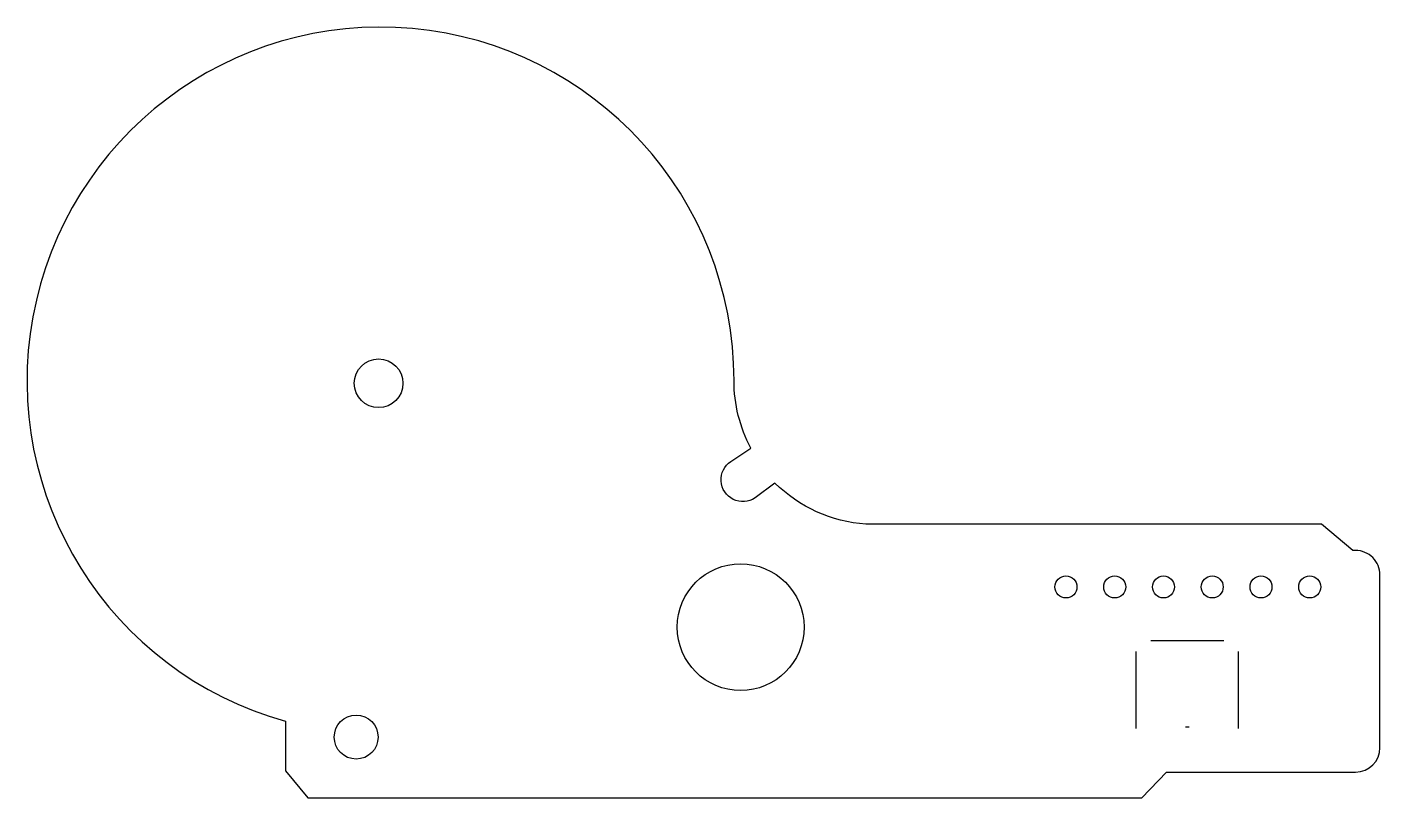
# Model space of a CAD drawing. Header units: millimetres. Extents: x 7.7 to 63.2, y 4.5 to 36.2.
import ezdxf

# ---------------------------------------------------------------- set-up
doc = ezdxf.new("R2010")
doc.units = ezdxf.units.MM
doc.layers.get('0').update_dxf_attribs({"linetype": 'CONTINUOUS'})

msp = doc.modelspace()

# ---------------------------------------------------------------- linework, layer by layer
for p, q in [((56.827, 10.994), (53.827, 10.994)), ((53.227, 7.394), (53.227, 10.544)), ((57.427, 7.394), (57.427, 10.544)), ((55.402, 7.444), (55.252, 7.444))]:
    msp.add_line(p, q)
msp.add_lwpolyline([(62.225, 5.604, 0.414183), (63.225, 6.604), (63.225, 13.693, 0.414214), (62.225, 14.693), (62.109, 14.693), (60.824, 15.769), (42.133, 15.769, -0.177814), (38.406, 17.457), (37.597, 16.847, -1), (36.599, 18.346), (37.418, 18.891, -0.1225), (36.731, 21.655, 2.014486), (18.331, 7.689), (18.331, 5.655), (19.25, 4.546), (53.456, 4.546), (54.463, 5.603)], format="xyb", close=True)
for centre, radius in [((22.15, 21.55), 1), ((37, 11.55), 2.6), ((50.345, 13.198), 0.45), ((50.345, 13.198), 0.45), ((52.345, 13.198), 0.45), ((52.345, 13.198), 0.45), ((54.345, 13.198), 0.45), ((54.345, 13.198), 0.45), ((56.345, 13.198), 0.45), ((56.345, 13.198), 0.45), ((58.345, 13.198), 0.45), ((58.345, 13.198), 0.45), ((60.345, 13.198), 0.45), ((60.345, 13.198), 0.45), ((21.23, 7.04), 0.9)]:
    msp.add_circle(centre, radius)

doc.saveas('drawing.dxf')
